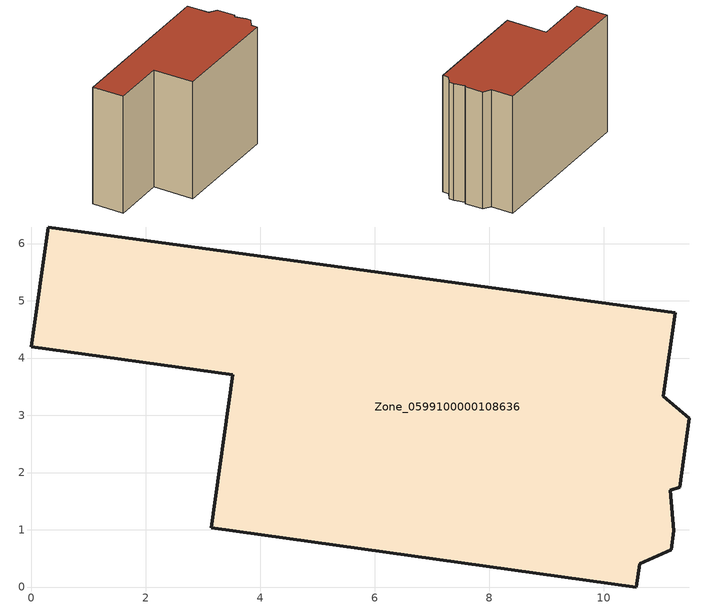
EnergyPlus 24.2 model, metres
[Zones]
Zone_0599100000108636
 floor ground (C_G): 11.5,2.95 11.33,1.75 11.17,1.69 11.23,0.98 11.18,0.65 10.63,0.41 10.57,0 3.15,1.04 3.52,3.71 0,4.2 0.3,6.29 11.25,4.79 11.04,3.33 z2.38
 wall outside (C_F): 11.25,4.79 0.3,6.29 0,4.2 3.52,3.71 3.15,1.04 10.57,0 10.63,0.41 11.18,0.65 11.23,0.98 11.17,1.69 11.33,1.75 11.5,2.95 11.04,3.33 11.25,4.79 z2.38:10.43
 roof outside (C_R): 11.23,0.98 11.17,1.69 11.33,1.75 11.5,2.95 11.04,3.33 11.25,4.79 0.3,6.29 0,4.2 3.52,3.71 3.15,1.04 10.57,0 10.63,0.41 11.18,0.65 z10.43
[BUILDING]
Pand.0599100000108636: North Axis=0; Terrain=City; Loads Convergence Tolerance Value=0.04; Temperature Convergence Tolerance Value=0.4; Solar Distribution=FullExterior; Maximum Number of Warmup Days=25; Minimum Number of Warmup Days=1
[Site:Location]
Rotterdam.The.Hague.AP_ZH_NLD Design_Conditions: Latitude=51.96; Longitude=4.45; Time Zone=1; Elevation=-4.5
[SITE:GROUNDTEMPERATURE:BUILDINGSURFACE]
18, 18, 18, 18, 18, 18, 18, 18, 18, 18, 18, 18
[MATERIAL] Thermal Absorptance=0.9; Solar Absorptance=0.7; Visible Absorptance=0.7
Name | Roughness | Thickness | Conductivity | Density | Specific Heat
G.TC.1946 | MediumSmooth | 0.15 | 1 | 540 | 1210
F.TC.1946 | Rough | 0.3 | 0.857143 | 1920 | 840
R.TC.1946 | MediumRough | 0.2 | 0.909091 | 1500 | 1000
[CONSTRUCTION]
C_G: G.TC.1946
C_F: F.TC.1946
C_R: R.TC.1946
[ZONE]
Zone_0599100000108636: Type=1; Multiplier=1; Ceiling Height=Autocalculate; Volume=Autocalculate; Floor Area=autocalculate; Part of Total Floor Area=Yes
[ZONEINFILTRATION:DESIGNFLOWRATE]
Infil_Zone_0599100000108636: Zone or ZoneList or Space or SpaceList=Zone_0599100000108636; Schedule=AlwaysOn; Design Flow Rate Calculation Method=Flow/Area; Flow Rate per Floor Area=0.003; Constant Term Coefficient=1; Temperature Term Coefficient=0; Velocity Term Coefficient=0; Velocity Squared Term Coefficient=0
[HVACTEMPLATE:ZONE:IDEALLOADSAIRSYSTEM]
Zone_0599100000108636: Maximum Heating Supply Air Temperature=50; Minimum Cooling Supply Air Temperature=13; Maximum Heating Supply Air Humidity Ratio=0.0156; Minimum Cooling Supply Air Humidity Ratio=0.0077; Heating Limit=NoLimit; Cooling Limit=NoLimit; Dehumidification Control Type=ConstantSensibleHeatRatio; Cooling Sensible Heat Ratio=0.7; Dehumidification Setpoint=60; Humidification Control Type=None; Humidification Setpoint=30; Outdoor Air Method=None; Outdoor Air Flow Rate per Person=0.00944; Outdoor Air Flow Rate per Zone Floor Area=0; Outdoor Air Flow Rate per Zone=0; Demand Controlled Ventilation Type=None; Outdoor Air Economizer Type=NoEconomizer; Heat Recovery Type=None; Sensible Heat Recovery Effectiveness=0.7; Latent Heat Recovery Effectiveness=0.65
[ZONECONTROL:THERMOSTAT]
ThermostatControl_Zone_0599100000108636: Zone or ZoneList=Zone_0599100000108636; Control Type Schedule=DualSetpointControlType; Control 1=Thermostat_Zone_0599100000108636; Temperature Difference Between Cutout And Setpoint=0
[THERMOSTATSETPOINT:DUALSETPOINT]
Thermostat_Zone_0599100000108636: Heating Setpoint Temperature Schedule=HeatingSetpoint_Zone_0599100000108636; Cooling Setpoint Temperature Schedule=CoolingSetpoint_Zone_0599100000108636
[SCHEDULE:COMPACT]
HeatingSetpoint_Zone_0599100000108636: Through: 12/31, For: AllDays, Until: 24:00, 21
CoolingSetpoint_Zone_0599100000108636: Through: 12/31, For: AllDays, Until: 24:00, 24
DualSetpointControlType: Through: 12/31, For: AllDays, Until: 24:00, 4
AlwaysOn: Through: 12/31, For: AllDays, Until: 24:00, 1
